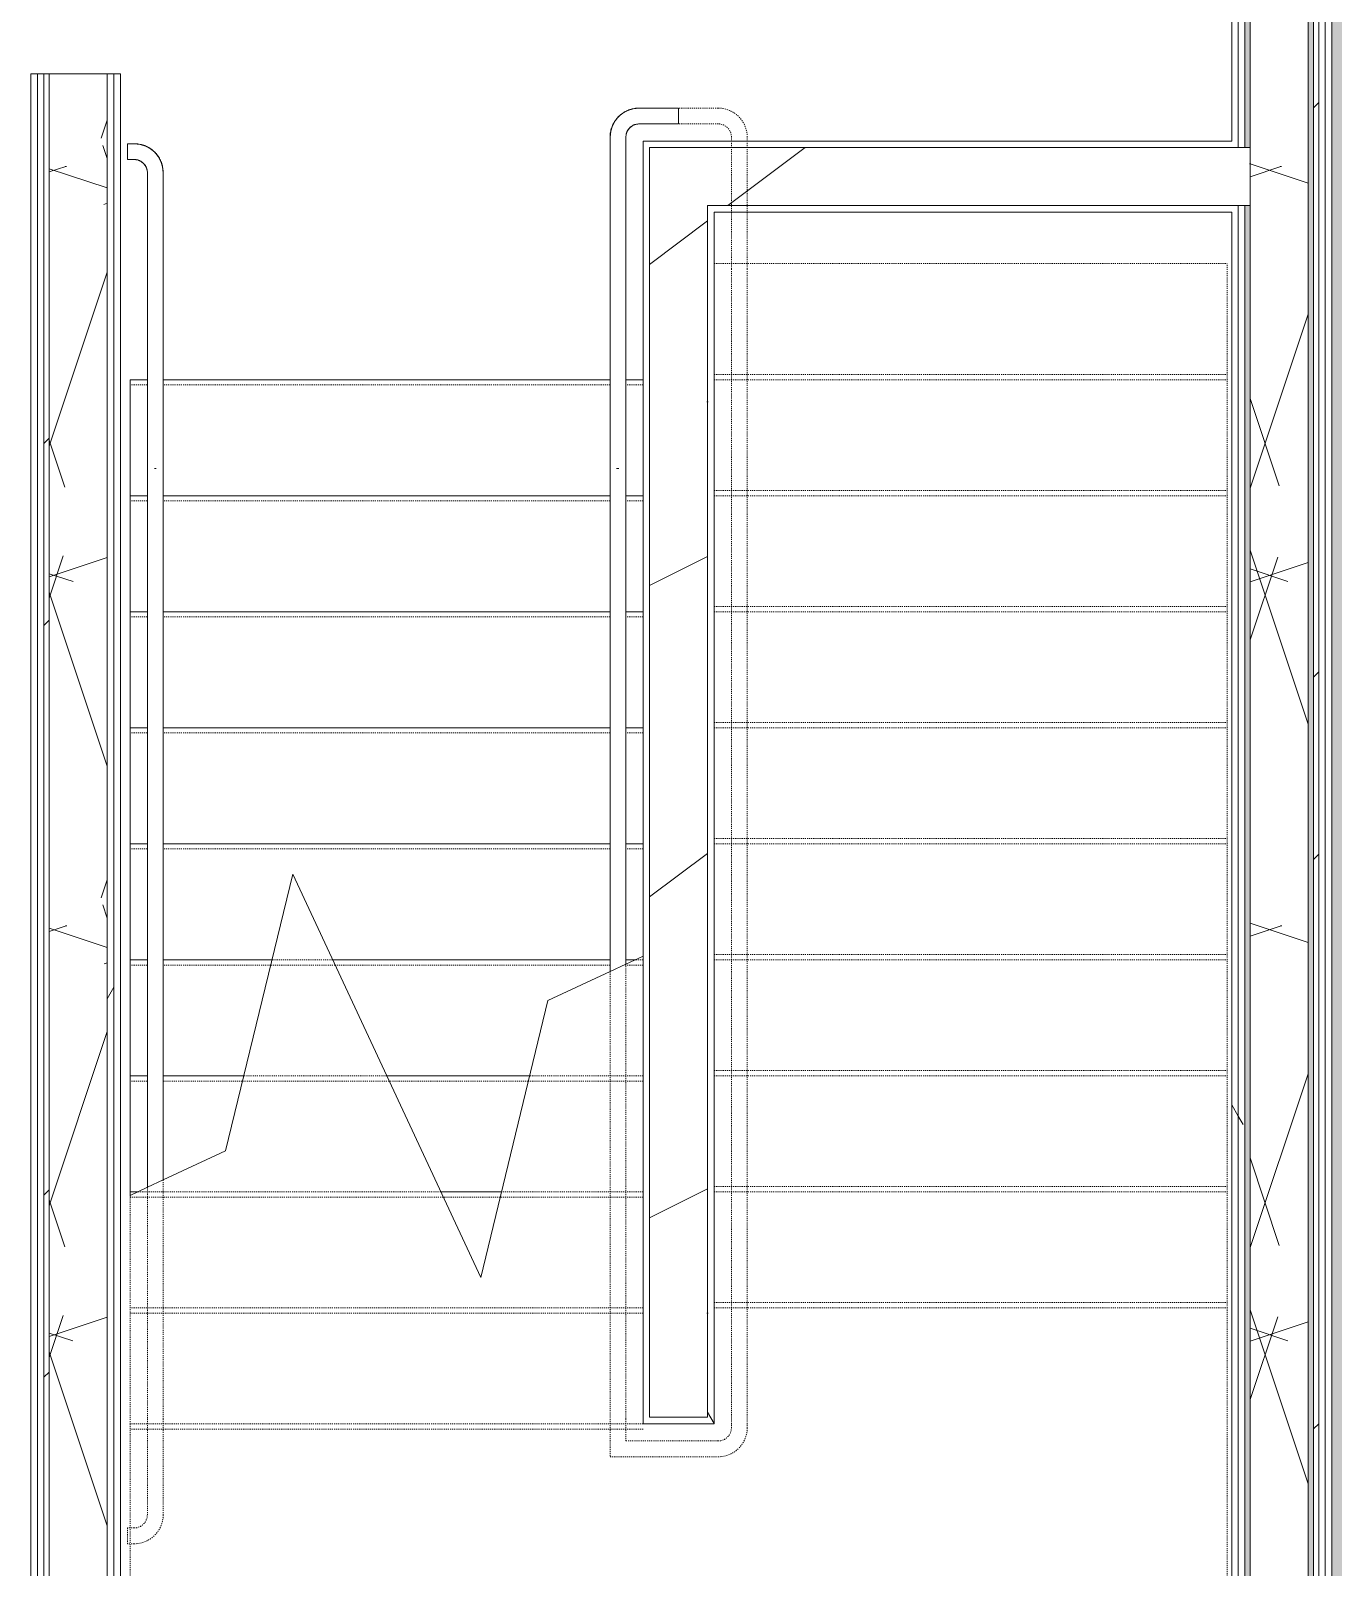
# Model space of a CAD drawing. Header units: inches. Extents: x -1551 to 2054, y 9767 to 12269.
# Drawn here: x 1323 to 1446.5, y 10056 to 10201.7 of the extents above; entities that cross this region are included whole.
import ezdxf

# ---------------------------------------------------------------- set-up
doc = ezdxf.new("R2010")
doc.units = ezdxf.units.IN
doc.header["$MEASUREMENT"] = 0
doc.linetypes.add('Overhead 1_16_', pattern=[0.101562, 0.0625, -0.039062])
for name, color, linetype, lineweight in [('0-1', 7, 'Continuous', 5), ('0-2', 7, 'Continuous', 9), ('A-AREA-PATT-9', 8, 'Continuous', 9), ('A-FLOR-HRAL-1', 7, 'Continuous', 9), ('A-FLOR-HRAL-2', 7, 'Overhead 1_16_', 9), ('A-WALL-1', 7, 'Continuous', 9), ('A-WALL-PATT-1', 8, 'Continuous', 9), ('A-WALL-PATT-2', 253, 'Continuous', 9), ('A-WALL-PATT-3', 7, 'Continuous', 9), ('I-WALL-1', 1, 'Continuous', 5), ('I-WALL-2', 7, 'Continuous', 9), ('S-STRS-1', 7, 'Continuous', 9), ('S-STRS-3', 7, 'Overhead 1_16_', 9), ('S-STRS-MBND-1', 7, 'Overhead 1_16_', 9), ('S-STRS-MBND-2', 7, 'Continuous', 9)]:
    doc.layers.add(name, color=color, linetype=linetype, lineweight=lineweight)
pattern_1 = [(0, (0, 0), (115.2, 28.8), [4.752, -81.648, 4.752, -81.648, -460.8]), (0, (0, 0), (115.2, 28.8), [-172.8, 4.752, -168.048, 4.752, -81.648, -201.6]), (0, (0, 0), (115.2, 28.8), [-432, 4.752, -52.848, 4.752, -139.248]), (120, (43.2, 14.4), (-82.54153, 85.36613), [4.752, -81.648, 4.752, -81.648, -460.8]), (120, (43.2, 14.4), (-82.54153, 85.36613), [-172.8, 4.752, -168.048, 4.752, -81.648, -201.6]), (120, (43.2, 14.4), (-82.54153, 85.36613), [-432, 4.752, -52.848, 4.752, -139.248]), (240, (57.6, 72), (-32.65847, -114.16613), [4.752, -81.648, 4.752, -81.648, -460.8]), (240, (57.6, 72), (-32.65847, -114.16613), [-172.8, 4.752, -168.048, 4.752, -81.648, -201.6]), (240, (57.6, 72), (-32.65847, -114.16613), [-432, 4.752, -52.848, 4.752, -139.248])]
pattern_2 = [(161.57, (1.8, 1.8), (-14.4010124, -0.0012439), [0, -102.456, 11.376, 0]), (18.43, (-1.8, 1.8), (-14.4010124, 0.0012439), [0, -102.456, 11.376, 0]), (108.43, (1.8, 1.8), (7.1973965, -36.003153), [34.146, -79.686]), (71.57, (-1.8, 1.8), (7.1973965, 36.003153), [34.146, -79.686])]
pattern_3 = [(45, (0, 0), (-35.63818, 35.63818), []), (45, (0, 54), (-35.63818, 35.63818), [])]
pattern_4 = [(216.87, (23.99, 59.976), (179.927986, 119.952721), [29.988, -269.892]), (206.565, (59.976, 41.983), (-59.97587, -59.97576), [67.055, -67.055]), (198.435, (59.976, 11.995), (-119.95241, -59.97618), [37.932, -151.729])]

# ---------------------------------------------------------------- blocks, each defined once
blk = doc.blocks.new('Top Rail Type - Top Rail_Internal_-2690862-KEY PLAN - 1ST FLOOR')
at = {"layer": 'A-FLOR-HRAL-1'}
for p, q in [((-2631.94, 10190.96), (-2632.56, 10190.96)), ((-2632.56, 10190.02), (-2632.56, 10190.21)), ((-2632.56, 10189.46), (-2631.94, 10189.46)), ((-2630.69, 10188.21), (-2630.69, 10180.16)), ((-2629.19, 10180.16), (-2629.19, 10188.21)), ((-2630.69, 10178.71), (-2630.69, 10158.75)), ((-2629.19, 10158.75), (-2629.19, 10178.71)), ((-2629.86, 10160.17), (-2630.01, 10160.17))]:
    blk.add_line(p, q, dxfattribs=at)
at = {"layer": 'A-FLOR-HRAL-1', "flags": 128}
for points in [[(-2629.19, 10188.21), (-2629.19, 10188.32), (-2629.2, 10188.43), (-2629.21, 10188.54), (-2629.22, 10188.65), (-2629.24, 10188.76), (-2629.27, 10188.87), (-2629.29, 10188.97), (-2629.33, 10189.08), (-2629.36, 10189.18), (-2629.4, 10189.29), (-2629.45, 10189.39), (-2629.5, 10189.48), (-2629.55, 10189.58), (-2629.61, 10189.68), (-2629.67, 10189.77), (-2629.73, 10189.86), (-2629.8, 10189.94), (-2629.87, 10190.03), (-2629.94, 10190.11), (-2630.02, 10190.19), (-2630.1, 10190.26), (-2630.18, 10190.33), (-2630.27, 10190.4), (-2630.36, 10190.47), (-2630.45, 10190.53), (-2630.54, 10190.59), (-2630.64, 10190.64), (-2630.74, 10190.69), (-2630.84, 10190.74), (-2630.94, 10190.78), (-2631.04, 10190.82), (-2631.15, 10190.85), (-2631.25, 10190.88), (-2631.36, 10190.9), (-2631.47, 10190.92), (-2631.58, 10190.94), (-2631.69, 10190.95), (-2631.8, 10190.96), (-2631.91, 10190.96), (-2631.94, 10190.96)], [(-2631.94, 10189.46), (-2631.89, 10189.46), (-2631.84, 10189.46), (-2631.79, 10189.46), (-2631.74, 10189.45), (-2631.69, 10189.44), (-2631.64, 10189.43), (-2631.59, 10189.42), (-2631.54, 10189.4), (-2631.5, 10189.38), (-2631.45, 10189.37), (-2631.4, 10189.35), (-2631.36, 10189.32), (-2631.32, 10189.3), (-2631.27, 10189.27), (-2631.23, 10189.25), (-2631.19, 10189.22), (-2631.15, 10189.19), (-2631.11, 10189.15), (-2631.08, 10189.12), (-2631.04, 10189.09), (-2631.01, 10189.05), (-2630.97, 10189.01), (-2630.94, 10188.97), (-2630.91, 10188.93), (-2630.88, 10188.89), (-2630.86, 10188.85), (-2630.83, 10188.8), (-2630.81, 10188.76), (-2630.79, 10188.71), (-2630.77, 10188.67), (-2630.75, 10188.62), (-2630.74, 10188.57), (-2630.73, 10188.52), (-2630.71, 10188.48), (-2630.7, 10188.43), (-2630.7, 10188.38), (-2630.69, 10188.33), (-2630.69, 10188.28), (-2630.69, 10188.23), (-2630.69, 10188.21)], [(-2630.69, 10178.71), (-2630.69, 10178.81), (-2630.69, 10178.9), (-2630.69, 10179), (-2630.69, 10179.1), (-2630.69, 10179.21), (-2630.69, 10179.31), (-2630.69, 10179.41), (-2630.69, 10179.52), (-2630.69, 10179.63), (-2630.69, 10179.74), (-2630.69, 10179.85), (-2630.69, 10179.96), (-2630.69, 10180.07), (-2630.69, 10180.16)], [(-2629.19, 10180.16), (-2629.19, 10180.05), (-2629.19, 10179.94), (-2629.19, 10179.83), (-2629.19, 10179.72), (-2629.19, 10179.61), (-2629.19, 10179.5), (-2629.19, 10179.4), (-2629.19, 10179.29), (-2629.19, 10179.19), (-2629.19, 10179.09), (-2629.19, 10178.99), (-2629.19, 10178.89), (-2629.19, 10178.79), (-2629.19, 10178.71)]]:
    blk.add_lwpolyline(points, dxfattribs=at)
blk = doc.blocks.new('Top Rail Type - Top Rail_Internal_-V21-KEY PLAN - 1ST FLOOR')
at = {"layer": 'A-FLOR-HRAL-1'}
for p, q in [((-2632.56, 10190.96), (-2632.56, 10189.46)), ((-2632.56, 10190.96), (-2631.94, 10190.96)), ((-2632.56, 10189.46), (-2631.94, 10189.46)), ((-2630.69, 10188.21), (-2630.69, 10180.16)), ((-2629.19, 10188.21), (-2629.19, 10180.16)), ((-2630.69, 10180.16), (-2630.69, 10179.11)), ((-2629.19, 10180.16), (-2629.19, 10179.11)), ((-2630.69, 10179.11), (-2630.69, 10092.01)), ((-2629.19, 10179.11), (-2629.19, 10092.71)), ((-2630.69, 10092.01), (-2629.19, 10092.71))]:
    blk.add_line(p, q, dxfattribs=at)
for radius in [2.75, 1.25]:
    blk.add_arc((-2631.94, 10188.21), radius, 0, 90, dxfattribs=at)
at = {"layer": 'A-FLOR-HRAL-2'}
for p, q in [((-2629.19, 10092.71), (-2629.19, 10070.07)), ((-2630.69, 10092.01), (-2630.69, 10070.07)), ((-2630.69, 10070.07), (-2630.69, 10069.02)), ((-2630.69, 10069.02), (-2630.69, 10060.96)), ((-2629.19, 10070.07), (-2629.19, 10069.02)), ((-2629.19, 10069.02), (-2629.19, 10060.96)), ((-2632.56, 10058.21), (-2632.56, 10059.71)), ((-2631.94, 10059.71), (-2632.56, 10059.71)), ((-2631.94, 10058.21), (-2632.56, 10058.21))]:
    blk.add_line(p, q, dxfattribs=at)
for radius in [1.25, 2.75]:
    blk.add_arc((-2631.94, 10060.96), radius, 270, 0, dxfattribs=at)
blk = doc.blocks.new('Top Rail Type - Top Rail_Internal_-2690864-KEY PLAN - 1ST FLOOR')
at = {"layer": 'A-FLOR-HRAL-1'}
for p, q in [((-2580.31, 10194.34), (-2584.06, 10194.34)), ((-2584.06, 10192.84), (-2580.31, 10192.84)), ((-2580.31, 10193.59), (-2580.31, 10193.4)), ((-2586.81, 10191.59), (-2586.81, 10180.16)), ((-2585.31, 10180.16), (-2585.31, 10191.59)), ((-2586.81, 10178.71), (-2586.81, 10158.75)), ((-2585.31, 10158.75), (-2585.31, 10178.71))]:
    blk.add_line(p, q, dxfattribs=at)
at = {"layer": 'A-FLOR-HRAL-1', "flags": 128}
for points in [[(-2584.06, 10194.34), (-2584.17, 10194.34), (-2584.28, 10194.33), (-2584.39, 10194.32), (-2584.5, 10194.3), (-2584.61, 10194.28), (-2584.71, 10194.26), (-2584.82, 10194.23), (-2584.93, 10194.2), (-2585.03, 10194.16), (-2585.13, 10194.12), (-2585.23, 10194.08), (-2585.33, 10194.03), (-2585.43, 10193.98), (-2585.52, 10193.92), (-2585.61, 10193.86), (-2585.7, 10193.8), (-2585.79, 10193.73), (-2585.87, 10193.66), (-2585.96, 10193.58), (-2586.03, 10193.51), (-2586.11, 10193.42), (-2586.18, 10193.34), (-2586.25, 10193.26), (-2586.31, 10193.17), (-2586.38, 10193.08), (-2586.43, 10192.98), (-2586.49, 10192.89), (-2586.54, 10192.79), (-2586.58, 10192.69), (-2586.62, 10192.59), (-2586.66, 10192.48), (-2586.7, 10192.38), (-2586.73, 10192.27), (-2586.75, 10192.16), (-2586.77, 10192.06), (-2586.79, 10191.95), (-2586.8, 10191.84), (-2586.81, 10191.73), (-2586.81, 10191.62), (-2586.81, 10191.59)], [(-2585.31, 10191.59), (-2585.31, 10191.64), (-2585.31, 10191.69), (-2585.3, 10191.74), (-2585.3, 10191.79), (-2585.29, 10191.84), (-2585.28, 10191.89), (-2585.26, 10191.93), (-2585.25, 10191.98), (-2585.23, 10192.03), (-2585.21, 10192.08), (-2585.19, 10192.12), (-2585.17, 10192.17), (-2585.15, 10192.21), (-2585.12, 10192.25), (-2585.09, 10192.3), (-2585.06, 10192.34), (-2585.03, 10192.38), (-2585, 10192.41), (-2584.97, 10192.45), (-2584.93, 10192.49), (-2584.9, 10192.52), (-2584.86, 10192.55), (-2584.82, 10192.58), (-2584.78, 10192.61), (-2584.74, 10192.64), (-2584.69, 10192.67), (-2584.65, 10192.69), (-2584.61, 10192.71), (-2584.56, 10192.74), (-2584.51, 10192.75), (-2584.47, 10192.77), (-2584.42, 10192.79), (-2584.37, 10192.8), (-2584.32, 10192.81), (-2584.27, 10192.82), (-2584.22, 10192.83), (-2584.17, 10192.83), (-2584.12, 10192.84), (-2584.07, 10192.84), (-2584.06, 10192.84)], [(-2586.81, 10178.71), (-2586.81, 10178.81), (-2586.81, 10178.9), (-2586.81, 10179), (-2586.81, 10179.1), (-2586.81, 10179.21), (-2586.81, 10179.31), (-2586.81, 10179.41), (-2586.81, 10179.52), (-2586.81, 10179.63), (-2586.81, 10179.74), (-2586.81, 10179.85), (-2586.81, 10179.96), (-2586.81, 10180.07), (-2586.81, 10180.16)], [(-2585.31, 10180.16), (-2585.31, 10180.05), (-2585.31, 10179.94), (-2585.31, 10179.83), (-2585.31, 10179.72), (-2585.31, 10179.61), (-2585.31, 10179.5), (-2585.31, 10179.4), (-2585.31, 10179.29), (-2585.31, 10179.19), (-2585.31, 10179.09), (-2585.31, 10178.99), (-2585.31, 10178.89), (-2585.31, 10178.79), (-2585.31, 10178.71)], [(-2585.98, 10160.17), (-2586.14, 10160.17), (-2586.19, 10160.16)]]:
    blk.add_lwpolyline(points, dxfattribs=at)
blk = doc.blocks.new('Top Rail Type - Top Rail_Internal_-V22-KEY PLAN - 1ST FLOOR')
at = {"layer": 'A-FLOR-HRAL-1'}
for p, q in [((-2580.31, 10194.34), (-2584.06, 10194.34)), ((-2580.31, 10192.84), (-2580.31, 10194.34)), ((-2580.31, 10192.84), (-2584.06, 10192.84)), ((-2586.81, 10191.59), (-2586.81, 10180.16)), ((-2585.31, 10191.59), (-2585.31, 10180.16)), ((-2586.81, 10180.16), (-2586.81, 10179.11)), ((-2585.31, 10180.16), (-2585.31, 10179.11)), ((-2586.81, 10179.11), (-2586.81, 10112.47)), ((-2585.31, 10179.11), (-2585.31, 10113.17)), ((-2586.81, 10112.47), (-2585.31, 10113.17))]:
    blk.add_line(p, q, dxfattribs=at)
for radius in [2.75, 1.25]:
    blk.add_arc((-2584.06, 10191.59), radius, 90, 180, dxfattribs=at)
at = {"layer": 'A-FLOR-HRAL-2'}
for p, q in [((-2580.31, 10192.84), (-2580.31, 10194.34)), ((-2576.56, 10194.34), (-2580.31, 10194.34)), ((-2576.56, 10192.84), (-2580.31, 10192.84)), ((-2575.31, 10180.16), (-2575.31, 10191.59)), ((-2573.81, 10180.16), (-2573.81, 10191.59)), ((-2575.31, 10179.11), (-2575.31, 10180.16)), ((-2573.81, 10179.11), (-2573.81, 10180.16)), ((-2575.31, 10069.59), (-2575.31, 10179.11)), ((-2573.81, 10069.59), (-2573.81, 10179.11)), ((-2585.31, 10113.17), (-2585.31, 10070.07)), ((-2586.81, 10112.47), (-2586.81, 10070.07)), ((-2586.81, 10070.07), (-2586.81, 10069.02)), ((-2586.81, 10069.02), (-2586.81, 10066.46)), ((-2585.31, 10070.07), (-2585.31, 10069.02)), ((-2585.31, 10069.02), (-2585.31, 10067.96)), ((-2575.31, 10069.21), (-2575.31, 10069.59)), ((-2573.81, 10069.21), (-2573.81, 10069.59)), ((-2585.31, 10067.96), (-2576.56, 10067.96)), ((-2586.81, 10066.46), (-2576.56, 10066.46))]:
    blk.add_line(p, q, dxfattribs=at)
for centre, radius, start, end in [((-2576.56, 10191.59), 2.75, 0, 90), ((-2576.56, 10191.59), 1.25, 0, 90), ((-2576.56, 10069.21), 2.75, 270, 0), ((-2576.56, 10069.21), 1.25, 270, 0)]:
    blk.add_arc(centre, radius, start, end, dxfattribs=at)
blk = doc.blocks.new('CTR - 1st Phase -Stairs _ Elevators_rvt-1-KEY PLAN - 1ST FLOOR')
at = {"layer": 'A-WALL-PATT-1'}
h = blk.add_hatch(dxfattribs=at)
h.set_pattern_fill('FP_17', color=256, style=0, pattern_type=2)
h.set_pattern_definition(pattern_3)
h.paths.add_polyline_path([(-2519.62, 10017.09), (-2519.62, 10069.31), (-2519.62, 10261.46), (-2520.12, 10261.46), (-2520.12, 10017.09)], flags=0)
h = blk.add_hatch(dxfattribs=at)
h.set_pattern_fill('FP_17', color=256, style=0, pattern_type=2)
h.set_pattern_definition(pattern_3)
h.paths.add_polyline_path([(-2640, 10017.09), (-2640, 10197.59), (-2640.5, 10197.59), (-2640.5, 10017.09)], flags=0)
at = {"layer": 'A-WALL-PATT-2'}
h = blk.add_hatch(dxfattribs=at)
h.set_pattern_fill('FP_4', color=256, style=0, pattern_type=2)
h.set_pattern_definition(pattern_2)
h.paths.add_polyline_path([(-2520.62, 10017.09), (-2520.63, 10255.96), (-2526.12, 10255.96), (-2526.12, 10017.09)], flags=0)
h = blk.add_hatch(dxfattribs=at)
h.set_pattern_fill('FP_4', color=256, style=0, pattern_type=2)
h.set_pattern_definition(pattern_2)
h.paths.add_polyline_path([(-2634.5, 10017.09), (-2634.5, 10197.59), (-2640, 10197.59), (-2640, 10017.09)], flags=0)
h = blk.add_hatch(dxfattribs=at)
h.set_pattern_fill('FP_18', color=256, style=0, pattern_type=2)
h.set_pattern_definition(pattern_4)
h.paths.add_polyline_path([(-2583.06, 10070.21), (-2577.56, 10070.21), (-2577.56, 10190.59), (-2583.06, 10190.59), (-2583.06, 10092.49)], flags=0)
h = blk.add_hatch(dxfattribs=at)
h.set_pattern_fill('FP_18', color=256, style=0, pattern_type=2)
h.set_pattern_definition(pattern_4)
h.paths.add_polyline_path([(-2569.31, 10185.09), (-2526.12, 10185.09), (-2526.12, 10190.59), (-2577.56, 10190.59), (-2577.56, 10185.09), (-2576.94, 10185.09)], flags=0)
at = {"layer": 'A-WALL-PATT-3'}
h = blk.add_hatch(dxfattribs=at)
h.set_pattern_fill('FP_3', color=256, style=0, pattern_type=2)
h.set_pattern_definition(pattern_1)
h.paths.add_polyline_path([(-2519, 10017.09), (-2518.37, 10017.1), (-2518.37, 10262.59), (-2519, 10262.59), (-2519, 10017.1)], flags=0)
h = blk.add_hatch(dxfattribs=at)
h.set_pattern_fill('FP_3', color=256, style=0, pattern_type=2)
h.set_pattern_definition(pattern_1)
h.paths.add_polyline_path([(-2519, 10017.09), (-2519, 10261.96), (-2519.62, 10261.96), (-2519.62, 10017.09)], flags=0)
h = blk.add_hatch(dxfattribs=at)
h.set_pattern_fill('FP_3', color=256, style=0, pattern_type=2)
h.set_pattern_definition(pattern_1)
h.paths.add_polyline_path([(-2527.25, 10017.09), (-2526.62, 10017.09), (-2526.62, 10185.09), (-2527.25, 10185.09), (-2527.25, 10018.58)], flags=0)
h.paths.add_polyline_path([(-2526.62, 10190.59), (-2526.62, 10255.34), (-2527.25, 10255.34), (-2527.25, 10190.59)], flags=0)
h = blk.add_hatch(dxfattribs=at)
h.set_pattern_fill('FP_3', color=256, style=0, pattern_type=2)
h.set_pattern_definition(pattern_1)
h.paths.add_polyline_path([(-2527.25, 10017.09), (-2527.25, 10185.09), (-2527.87, 10185.09), (-2527.87, 10017.09)], flags=0)
h.paths.add_polyline_path([(-2527.25, 10190.59), (-2527.25, 10254.71), (-2527.87, 10254.71), (-2527.87, 10190.59)], flags=0)
h = blk.add_hatch(dxfattribs=at)
h.set_pattern_fill('FP_3', color=256, style=0, pattern_type=2)
h.set_pattern_definition(pattern_1)
h.paths.add_polyline_path([(-2633.87, 10017.09), (-2633.87, 10197.59), (-2634.5, 10197.59), (-2634.5, 10017.09)], flags=0)
h = blk.add_hatch(dxfattribs=at)
h.set_pattern_fill('FP_3', color=256, style=0, pattern_type=2)
h.set_pattern_definition(pattern_1)
h.paths.add_polyline_path([(-2577.56, 10069.59), (-2576.94, 10069.59), (-2576.94, 10185.09), (-2577.56, 10185.09), (-2577.56, 10070.21), (-2583.06, 10070.21), (-2583.06, 10069.59), (-2577.56, 10069.59)], flags=0)
at = {"layer": 'I-WALL-1'}
blk.add_hatch(color=256, dxfattribs=at).paths.add_polyline_path([(-2520.62, 10017.09), (-2520.12, 10017.09), (-2520.12, 10261.46), (-2520.62, 10261.46), (-2520.62, 10069.31)], flags=0)
h = blk.add_hatch(color=256, dxfattribs=at)
h.paths.add_polyline_path([(-2526.12, 10017.09), (-2526.12, 10185.09), (-2526.62, 10185.09), (-2526.62, 10017.09)], flags=0)
h.paths.add_polyline_path([(-2526.3, 10190.59), (-2526.12, 10190.59), (-2526.12, 10255.96), (-2526.62, 10255.96), (-2526.62, 10190.59)], flags=0)
at = {"layer": 'A-WALL-1'}
for p, q in [((-2527.25, 10254.71), (-2527.25, 10190.59)), ((-2526.62, 10254.71), (-2526.62, 10190.59)), ((-2526.12, 10254.71), (-2526.12, 10190.59)), ((-2520.62, 10254.71), (-2520.62, 10017.09)), ((-2520.12, 10254.71), (-2520.12, 10017.09)), ((-2519.62, 10254.71), (-2519.62, 10017.09)), ((-2519, 10254.71), (-2519, 10017.09)), ((-2641.12, 10197.59), (-2641.12, 10017.09)), ((-2640.5, 10197.59), (-2640.5, 10017.09)), ((-2640, 10197.59), (-2640, 10017.09)), ((-2634.5, 10197.59), (-2634.5, 10017.09)), ((-2633.87, 10197.59), (-2633.87, 10017.09)), ((-2583.06, 10190.59), (-2583.06, 10070.21)), ((-2583.06, 10190.59), (-2577.56, 10190.59)), ((-2577.56, 10190.59), (-2576.94, 10190.59)), ((-2527.87, 10190.59), (-2576.94, 10190.59)), ((-2527.87, 10190.59), (-2527.25, 10190.59)), ((-2527.25, 10190.59), (-2526.62, 10190.59)), ((-2526.62, 10190.59), (-2526.12, 10190.59)), ((-2526.12, 10190.59), (-2526.12, 10185.09)), ((-2526.12, 10190.59), (-2526.12, 10185.09)), ((-2577.56, 10185.09), (-2577.56, 10070.21)), ((-2577.56, 10185.09), (-2576.94, 10185.09)), ((-2527.87, 10185.09), (-2576.94, 10185.09)), ((-2527.87, 10185.09), (-2527.25, 10185.09)), ((-2527.25, 10185.09), (-2527.25, 10017.09)), ((-2527.25, 10185.09), (-2526.62, 10185.09)), ((-2526.62, 10185.09), (-2526.62, 10017.09)), ((-2526.62, 10185.09), (-2526.12, 10185.09)), ((-2526.12, 10185.09), (-2526.12, 10017.09)), ((-2583.06, 10070.21), (-2577.56, 10070.21))]:
    blk.add_line(p, q, dxfattribs=at)
at = {"layer": 'I-WALL-2'}
for p, q in [((-2527.87, 10254.71), (-2527.87, 10191.21)), ((-2518.37, 10017.09), (-2518.37, 10254.71)), ((-2633.25, 10197.59), (-2641.75, 10197.59)), ((-2641.75, 10197.59), (-2641.75, 10017.09)), ((-2633.25, 10017.09), (-2633.25, 10197.59)), ((-2583.06, 10191.21), (-2583.69, 10191.21)), ((-2583.69, 10191.21), (-2583.69, 10069.59)), ((-2576.94, 10191.21), (-2583.06, 10191.21)), ((-2527.87, 10191.21), (-2576.94, 10191.21)), ((-2576.94, 10069.59), (-2576.94, 10184.46)), ((-2576.94, 10184.46), (-2527.87, 10184.46)), ((-2527.87, 10184.46), (-2527.87, 10017.09)), ((-2583.69, 10069.59), (-2583.06, 10069.59)), ((-2583.06, 10069.59), (-2577.56, 10069.59)), ((-2577.56, 10069.59), (-2576.94, 10069.59))]:
    blk.add_line(p, q, dxfattribs=at)
at = {"layer": 'S-STRS-1'}
for p, q in [((-2630.69, 10168.59), (-2632.31, 10168.59)), ((-2632.31, 10168.59), (-2632.31, 10157.59)), ((-2586.81, 10168.59), (-2629.19, 10168.59)), ((-2583.69, 10168.59), (-2585.31, 10168.59)), ((-2632.31, 10157.59), (-2632.31, 10146.59)), ((-2630.69, 10157.59), (-2632.31, 10157.59)), ((-2586.81, 10157.59), (-2629.19, 10157.59)), ((-2583.69, 10157.59), (-2585.31, 10157.59)), ((-2632.31, 10146.59), (-2632.31, 10135.59)), ((-2630.69, 10146.59), (-2632.31, 10146.59)), ((-2586.81, 10146.59), (-2629.19, 10146.59)), ((-2583.69, 10146.59), (-2585.31, 10146.59)), ((-2632.31, 10135.59), (-2632.31, 10124.59)), ((-2630.69, 10135.59), (-2632.31, 10135.59)), ((-2586.81, 10135.59), (-2629.19, 10135.59)), ((-2583.69, 10135.59), (-2585.31, 10135.59)), ((-2632.31, 10124.59), (-2632.31, 10113.59)), ((-2630.69, 10124.59), (-2632.31, 10124.59)), ((-2586.81, 10124.59), (-2629.19, 10124.59)), ((-2583.69, 10124.59), (-2585.31, 10124.59)), ((-2632.31, 10113.59), (-2632.31, 10102.59)), ((-2630.69, 10113.59), (-2632.31, 10113.59)), ((-2618.89, 10113.59), (-2629.19, 10113.59)), ((-2586.81, 10113.59), (-2613.13, 10113.59)), ((-2584.41, 10113.59), (-2585.31, 10113.59)), ((-2632.31, 10102.59), (-2632.31, 10091.59)), ((-2630.69, 10102.59), (-2632.31, 10102.59)), ((-2621.56, 10102.59), (-2629.19, 10102.59)), ((-2594.44, 10102.59), (-2608, 10102.59)), ((-2632.31, 10091.59), (-2632.31, 10091.25)), ((-2631.59, 10091.59), (-2632.31, 10091.59)), ((-2597.11, 10091.59), (-2602.87, 10091.59))]:
    blk.add_line(p, q, dxfattribs=at)
at = {"layer": 'S-STRS-3'}
for p, q in [((-2630.69, 10168.09), (-2632.31, 10168.09)), ((-2586.81, 10168.09), (-2629.19, 10168.09)), ((-2583.69, 10168.09), (-2585.31, 10168.09)), ((-2630.69, 10157.09), (-2632.31, 10157.09)), ((-2586.81, 10157.09), (-2629.19, 10157.09)), ((-2583.69, 10157.09), (-2585.31, 10157.09)), ((-2630.69, 10146.09), (-2632.31, 10146.09)), ((-2586.81, 10146.09), (-2629.19, 10146.09)), ((-2583.69, 10146.09), (-2585.31, 10146.09)), ((-2630.69, 10135.09), (-2632.31, 10135.09)), ((-2586.81, 10135.09), (-2629.19, 10135.09)), ((-2583.69, 10135.09), (-2585.31, 10135.09)), ((-2630.69, 10124.09), (-2632.31, 10124.09)), ((-2586.81, 10124.09), (-2629.19, 10124.09)), ((-2583.69, 10124.09), (-2585.31, 10124.09)), ((-2630.69, 10113.09), (-2632.31, 10113.09)), ((-2619.01, 10113.09), (-2629.19, 10113.09)), ((-2586.81, 10113.09), (-2612.89, 10113.09)), ((-2630.69, 10102.09), (-2632.31, 10102.09)), ((-2621.68, 10102.09), (-2629.19, 10102.09)), ((-2594.56, 10102.09), (-2607.77, 10102.09)), ((-2597.23, 10091.09), (-2602.64, 10091.09))]:
    blk.add_line(p, q, dxfattribs=at)
at = {"layer": 'S-STRS-MBND-1'}
for p, q in [((-2576.94, 10179.59), (-2528.31, 10179.59)), ((-2576.94, 10080.59), (-2576.94, 10179.59)), ((-2528.31, 10080.59), (-2528.31, 10179.59)), ((-2576.94, 10169.09), (-2528.31, 10169.09)), ((-2576.94, 10168.59), (-2528.31, 10168.59)), ((-2576.94, 10158.09), (-2528.31, 10158.09)), ((-2576.94, 10157.59), (-2528.31, 10157.59)), ((-2576.94, 10147.09), (-2528.31, 10147.09)), ((-2576.94, 10146.59), (-2528.31, 10146.59)), ((-2576.94, 10136.09), (-2528.31, 10136.09)), ((-2576.94, 10135.59), (-2528.31, 10135.59)), ((-2576.94, 10125.09), (-2528.31, 10125.09)), ((-2576.94, 10124.59), (-2528.31, 10124.59)), ((-2576.94, 10114.09), (-2528.31, 10114.09)), ((-2612.89, 10113.09), (-2619.01, 10113.09)), ((-2613.13, 10113.59), (-2618.89, 10113.59)), ((-2583.69, 10113.09), (-2585.48, 10113.09)), ((-2583.69, 10113.59), (-2584.41, 10113.59)), ((-2576.94, 10113.59), (-2528.31, 10113.59)), ((-2608, 10102.59), (-2621.56, 10102.59)), ((-2583.69, 10102.59), (-2594.44, 10102.59)), ((-2576.94, 10103.09), (-2528.31, 10103.09)), ((-2576.94, 10102.59), (-2528.31, 10102.59)), ((-2607.77, 10102.09), (-2621.68, 10102.09)), ((-2583.69, 10102.09), (-2594.56, 10102.09)), ((-2583.69, 10101.94), (-2583.69, 10069.59)), ((-2576.94, 10092.09), (-2528.31, 10092.09)), ((-2632.31, 10091.25), (-2632.31, 10069.59)), ((-2602.64, 10091.09), (-2632.31, 10091.09)), ((-2602.87, 10091.59), (-2631.59, 10091.59)), ((-2583.69, 10091.09), (-2597.23, 10091.09)), ((-2583.69, 10091.59), (-2597.11, 10091.59)), ((-2576.94, 10091.59), (-2528.31, 10091.59)), ((-2583.69, 10080.59), (-2632.31, 10080.59)), ((-2576.94, 10081.09), (-2528.31, 10081.09)), ((-2576.94, 10080.59), (-2576.94, 10069.59)), ((-2576.94, 10080.59), (-2528.31, 10080.59)), ((-2528.31, 10017.71), (-2528.31, 10080.59)), ((-2583.69, 10080.09), (-2632.31, 10080.09)), ((-2632.31, 10069.59), (-2632.31, 10017.71)), ((-2583.69, 10069.59), (-2632.31, 10069.59)), ((-2583.69, 10069.09), (-2632.31, 10069.09)), ((-2576.94, 10069.59), (-2583.69, 10069.59))]:
    blk.add_line(p, q, dxfattribs=at)
at = {"layer": 'S-STRS-MBND-2'}
for p, q in [((-2623.29, 10095.46), (-2616.91, 10121.71)), ((-2616.91, 10121.71), (-2599.08, 10083.47)), ((-2585.31, 10113.17), (-2583.69, 10113.93)), ((-2592.7, 10109.72), (-2586.81, 10112.47)), ((-2599.08, 10083.47), (-2592.7, 10109.72)), ((-2629.19, 10092.71), (-2623.29, 10095.46)), ((-2632.31, 10091.25), (-2630.69, 10092.01))]:
    blk.add_line(p, q, dxfattribs=at)
at = {"layer": '0-2'}
for name in ['Top Rail Type - Top Rail_Internal_-2690864-KEY PLAN - 1ST FLOOR', 'Top Rail Type - Top Rail_Internal_-V22-KEY PLAN - 1ST FLOOR', 'Top Rail Type - Top Rail_Internal_-2690862-KEY PLAN - 1ST FLOOR', 'Top Rail Type - Top Rail_Internal_-V21-KEY PLAN - 1ST FLOOR']:
    blk.add_blockref(name, (0, 0), dxfattribs=at)

msp = doc.modelspace()

# ---------------------------------------------------------------- hatches: boundary and pattern name
at = {"layer": 'A-AREA-PATT-9'}
h = msp.add_hatch(color=256, dxfattribs=at)
h.paths.add_polyline_path([(1482.45, 10367.64), (1483.69, 10368.88), (1509.15, 10343.42), (1507.91, 10342.19), (1483.73, 10366.36)], flags=0)
h.paths.add_polyline_path([(1652.81, 10014.9), (1652.81, 10017.71), (1859.33, 10017.71), (1859.33, 10247.85), (1838.52, 10247.85), (1838.52, 10275.73), (1859.33, 10275.73), (1859.33, 10411.35), (1526.16, 10411.35), (1507.91, 10393.1), (1506.54, 10394.47), (1506.1, 10394.02), (1504.9, 10395.22), (1480.42, 10370.56), (1481.52, 10369.45), (1481.08, 10369.01), (1482.45, 10367.64), (1474.58, 10359.78), (1460.95, 10373.41), (1446.41, 10373.41), (1446.41, 10017.71), (1615.31, 10017.71), (1615.43, 10017.71), (1616.06, 10017.71), (1616.06, 10014.9), (1652.06, 10014.9), (1652.06, 10017.71), (1652.68, 10017.71), (1652.68, 10014.9)], flags=0)

# ---------------------------------------------------------------- block references
at = {"layer": '0-1'}
msp.add_blockref('CTR - 1st Phase -Stairs _ Elevators_rvt-1-KEY PLAN - 1ST FLOOR', (3964.78, 0), dxfattribs=at)

doc.saveas('drawing.dxf')
